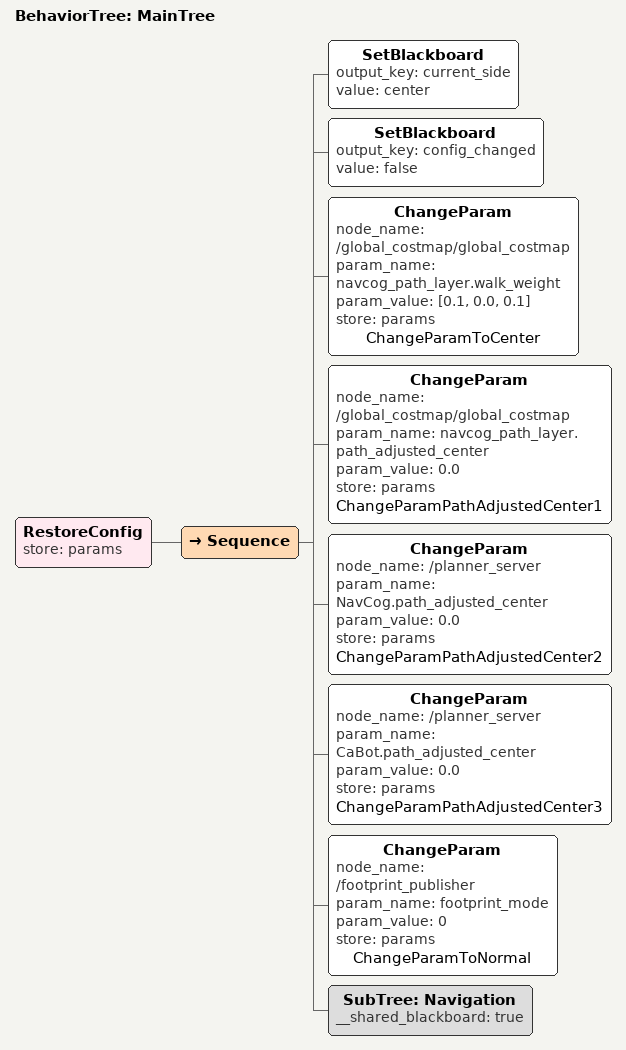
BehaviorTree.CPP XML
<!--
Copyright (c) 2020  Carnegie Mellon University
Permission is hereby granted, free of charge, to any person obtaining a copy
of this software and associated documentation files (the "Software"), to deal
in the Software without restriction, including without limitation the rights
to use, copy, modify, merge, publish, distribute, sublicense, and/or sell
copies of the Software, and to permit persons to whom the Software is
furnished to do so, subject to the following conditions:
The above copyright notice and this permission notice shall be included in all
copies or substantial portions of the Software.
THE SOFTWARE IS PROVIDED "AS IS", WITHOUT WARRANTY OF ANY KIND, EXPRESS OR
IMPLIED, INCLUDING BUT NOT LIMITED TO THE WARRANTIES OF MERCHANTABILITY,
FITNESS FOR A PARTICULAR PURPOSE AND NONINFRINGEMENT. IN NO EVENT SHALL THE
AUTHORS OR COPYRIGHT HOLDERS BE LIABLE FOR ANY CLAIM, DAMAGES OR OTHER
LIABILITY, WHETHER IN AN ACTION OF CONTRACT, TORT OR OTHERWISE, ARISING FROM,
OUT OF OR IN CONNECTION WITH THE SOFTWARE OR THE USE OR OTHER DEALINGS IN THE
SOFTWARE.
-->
<!--
  This Behavior Tree replans the global path periodically at 1 Hz and it also has
  recovery actions.
-->
<root main_tree_to_execute="MainTree">
  <include ros_pkg="cabot_bt" path="behavior_trees/navigation.xml" />
  <BehaviorTree ID="MainTree">

    <RestoreConfig store="params">
      <Sequence>
        <!-- initialize blackboard -->
        <SetBlackboard output_key="current_side" value="center" />
        <SetBlackboard output_key="config_changed" value="false" />

        <!-- use center for normal, 0.5 makes transition sudden, but small number cause issue
             passing close to obstacles -->
        <ChangeParam node_name="/global_costmap/global_costmap"
          param_name="navcog_path_layer.walk_weight"
          param_value="[0.1, 0.0, 0.1]" store="params" name="ChangeParamToCenter" />

        <ChangeParam node_name="/global_costmap/global_costmap"
          param_name="navcog_path_layer.path_adjusted_center"
          param_value="0.0" store="params" name="ChangeParamPathAdjustedCenter1" />

        <ChangeParam node_name="/planner_server"
          param_name="NavCog.path_adjusted_center"
          param_value="0.0" store="params" name="ChangeParamPathAdjustedCenter2" />

        <ChangeParam node_name="/planner_server"
          param_name="CaBot.path_adjusted_center"
          param_value="0.0" store="params" name="ChangeParamPathAdjustedCenter3" />

        <!-- default footprint is smallest, so change the footprint to normal -->
        <ChangeParam node_name="/footprint_publisher"
          param_name="footprint_mode"
          param_value="0" store="params" name="ChangeParamToNormal" />

        <!-- shared navigation behavior, __shared_blackboard="true" is required -->
        <SubTree ID="Navigation" __shared_blackboard="true" />

      </Sequence>
    </RestoreConfig>
  </BehaviorTree>
</root>
